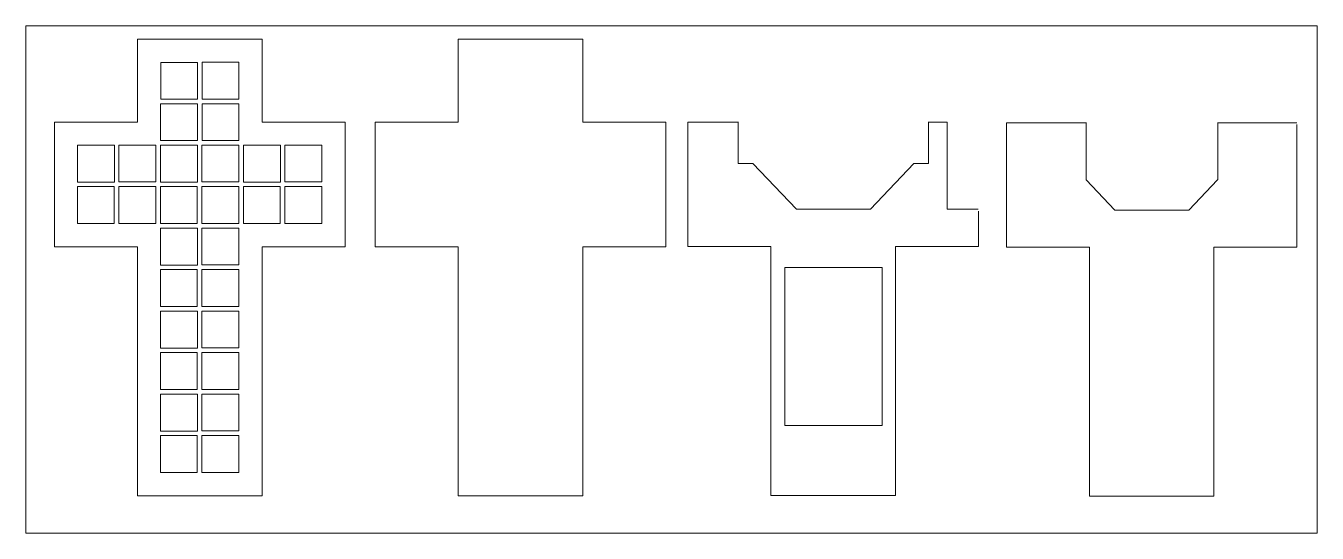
# Model space of a CAD drawing. Header units: inches. Extents: x 5 to 145, y -76 to 99.
# Drawn here: x 4.9 to 144.9, y 43.9 to 98.9 of the extents above; entities that cross this region are included whole.
import ezdxf

# ---------------------------------------------------------------- set-up
doc = ezdxf.new("R2010")
doc.units = ezdxf.units.IN
doc.header["$MEASUREMENT"] = 0
doc.layers.add('20', color=7, linetype='Continuous')

# ---------------------------------------------------------------- blocks, each defined once
blk = doc.blocks.new('block 2')
at = {"layer": '20', "color": 7, "lineweight": 9}
blk.add_lwpolyline([(108.2, 74.95), (108.2, 78.8)], dxfattribs=at)
blk = doc.blocks.new('block 3')
at = {"layer": '20', "color": 7, "lineweight": 9}
blk.add_lwpolyline([(76.7, 88.45), (76.7, 74.95)], dxfattribs=at)
blk = doc.blocks.new('block 4')
at = {"layer": '20', "color": 7, "lineweight": 9}
blk.add_lwpolyline([(85.7, 47.95), (99.2, 47.95)], dxfattribs=at)
blk = doc.blocks.new('block 5')
at = {"layer": '20', "color": 7, "lineweight": 9}
blk.add_lwpolyline([(76.7, 74.95), (85.7, 74.95)], dxfattribs=at)
blk = doc.blocks.new('block 6')
at = {"layer": '20', "color": 7, "lineweight": 9}
blk.add_lwpolyline([(85.7, 74.95), (85.7, 47.95)], dxfattribs=at)
blk = doc.blocks.new('block 7')
at = {"layer": '20', "color": 7, "lineweight": 9}
blk.add_lwpolyline([(99.2, 47.95), (99.2, 74.95)], dxfattribs=at)
blk = doc.blocks.new('block 8')
at = {"layer": '20', "color": 7, "lineweight": 9}
blk.add_lwpolyline([(99.2, 74.95), (108.2, 74.95)], dxfattribs=at)
blk = doc.blocks.new('block 9')
at = {"layer": '20', "color": 7, "lineweight": 9}
blk.add_lwpolyline([(104.82, 88.45), (102.8, 88.45)], dxfattribs=at)
blk = doc.blocks.new('block 10')
at = {"layer": '20', "color": 7, "lineweight": 9}
blk.add_lwpolyline([(82.16, 88.45), (76.7, 88.45)], dxfattribs=at)
blk = doc.blocks.new('block 11')
at = {"layer": '20', "color": 7, "lineweight": 9}
blk.add_lwpolyline([(142.73, 74.88), (142.73, 88.19)], dxfattribs=at)
blk = doc.blocks.new('block 12')
at = {"layer": '20', "color": 7, "lineweight": 9}
blk.add_lwpolyline([(111.23, 88.38), (111.23, 74.88)], dxfattribs=at)
blk = doc.blocks.new('block 13')
at = {"layer": '20', "color": 7, "lineweight": 9}
blk.add_lwpolyline([(120.23, 47.88), (133.73, 47.88)], dxfattribs=at)
blk = doc.blocks.new('block 14')
at = {"layer": '20', "color": 7, "lineweight": 9}
blk.add_lwpolyline([(111.23, 74.88), (120.23, 74.88)], dxfattribs=at)
blk = doc.blocks.new('block 15')
at = {"layer": '20', "color": 7, "lineweight": 9}
blk.add_lwpolyline([(120.23, 74.88), (120.23, 47.88)], dxfattribs=at)
blk = doc.blocks.new('block 16')
at = {"layer": '20', "color": 7, "lineweight": 9}
blk.add_lwpolyline([(133.73, 47.88), (133.73, 74.88)], dxfattribs=at)
blk = doc.blocks.new('block 17')
at = {"layer": '20', "color": 7, "lineweight": 9}
blk.add_lwpolyline([(133.73, 74.88), (142.73, 74.88)], dxfattribs=at)
blk = doc.blocks.new('block 18')
at = {"layer": '20', "color": 7, "lineweight": 9}
blk.add_lwpolyline([(142.73, 88.38), (134.15, 88.38)], dxfattribs=at)
blk = doc.blocks.new('block 19')
at = {"layer": '20', "color": 7, "lineweight": 9}
blk.add_lwpolyline([(119.86, 88.38), (111.23, 88.38)], dxfattribs=at)
blk = doc.blocks.new('block 170')
at = {"color": 7, "lineweight": 9}
blk.add_lwpolyline([(39.53, 74.94), (39.53, 88.44)], dxfattribs=at)
blk = doc.blocks.new('block 171')
at = {"color": 7, "lineweight": 9}
blk.add_lwpolyline([(30.53, 97.44), (17.03, 97.44)], dxfattribs=at)
blk = doc.blocks.new('block 172')
at = {"color": 7, "lineweight": 9}
blk.add_lwpolyline([(8.03, 88.44), (8.03, 74.94)], dxfattribs=at)
blk = doc.blocks.new('block 173')
at = {"color": 7, "lineweight": 9}
blk.add_lwpolyline([(17.03, 47.94), (30.53, 47.94)], dxfattribs=at)
blk = doc.blocks.new('block 174')
at = {"color": 7, "lineweight": 9}
blk.add_lwpolyline([(8.03, 74.94), (17.03, 74.94)], dxfattribs=at)
blk = doc.blocks.new('block 175')
at = {"color": 7, "lineweight": 9}
blk.add_lwpolyline([(17.03, 74.94), (17.03, 47.94)], dxfattribs=at)
blk = doc.blocks.new('block 176')
at = {"color": 7, "lineweight": 9}
blk.add_lwpolyline([(30.53, 47.94), (30.53, 74.94)], dxfattribs=at)
blk = doc.blocks.new('block 177')
at = {"color": 7, "lineweight": 9}
blk.add_lwpolyline([(30.53, 74.94), (39.53, 74.94)], dxfattribs=at)
blk = doc.blocks.new('block 178')
at = {"color": 7, "lineweight": 9}
blk.add_lwpolyline([(39.53, 88.44), (30.53, 88.44)], dxfattribs=at)
blk = doc.blocks.new('block 179')
at = {"color": 7, "lineweight": 9}
blk.add_lwpolyline([(30.53, 88.44), (30.53, 97.44)], dxfattribs=at)
blk = doc.blocks.new('block 180')
at = {"color": 7, "lineweight": 9}
blk.add_lwpolyline([(17.03, 97.44), (17.03, 88.44)], dxfattribs=at)
blk = doc.blocks.new('block 181')
at = {"color": 7, "lineweight": 9}
blk.add_lwpolyline([(17.03, 88.44), (8.03, 88.44)], dxfattribs=at)
blk = doc.blocks.new('block 182')
at = {"color": 7, "lineweight": 9}
blk.add_lwpolyline([(74.29, 74.94), (74.29, 88.44)], dxfattribs=at)
blk = doc.blocks.new('block 183')
at = {"color": 7, "lineweight": 9}
blk.add_lwpolyline([(65.29, 97.44), (51.79, 97.44)], dxfattribs=at)
blk = doc.blocks.new('block 184')
at = {"color": 7, "lineweight": 9}
blk.add_lwpolyline([(42.79, 88.44), (42.79, 74.94)], dxfattribs=at)
blk = doc.blocks.new('block 185')
at = {"color": 7, "lineweight": 9}
blk.add_lwpolyline([(51.79, 47.94), (65.29, 47.94)], dxfattribs=at)
blk = doc.blocks.new('block 186')
at = {"color": 7, "lineweight": 9}
blk.add_lwpolyline([(42.79, 74.94), (51.79, 74.94)], dxfattribs=at)
blk = doc.blocks.new('block 187')
at = {"color": 7, "lineweight": 9}
blk.add_lwpolyline([(51.79, 74.94), (51.79, 47.94)], dxfattribs=at)
blk = doc.blocks.new('block 188')
at = {"color": 7, "lineweight": 9}
blk.add_lwpolyline([(65.29, 47.94), (65.29, 74.94)], dxfattribs=at)
blk = doc.blocks.new('block 189')
at = {"color": 7, "lineweight": 9}
blk.add_lwpolyline([(65.29, 74.94), (74.29, 74.94)], dxfattribs=at)
blk = doc.blocks.new('block 190')
at = {"color": 7, "lineweight": 9}
blk.add_lwpolyline([(74.29, 88.44), (65.29, 88.44)], dxfattribs=at)
blk = doc.blocks.new('block 191')
at = {"color": 7, "lineweight": 9}
blk.add_lwpolyline([(65.29, 88.44), (65.29, 97.44)], dxfattribs=at)
blk = doc.blocks.new('block 192')
at = {"color": 7, "lineweight": 9}
blk.add_lwpolyline([(51.79, 97.44), (51.79, 88.44)], dxfattribs=at)
blk = doc.blocks.new('block 193')
at = {"color": 7, "lineweight": 9}
blk.add_lwpolyline([(51.79, 88.44), (42.79, 88.44)], dxfattribs=at)
blk = doc.blocks.new('block 194')
at = {"color": 7, "lineweight": 9}
blk.add_lwpolyline([(28.03, 90.94), (24.03, 90.94), (24.03, 94.94), (28.03, 94.94), (28.03, 90.94)], dxfattribs=at)
blk = doc.blocks.new('block 195')
at = {"color": 7, "lineweight": 9}
blk.add_lwpolyline([(28.01, 81.96), (24.01, 81.96), (24.01, 85.96), (28.01, 85.96), (28.01, 81.96)], dxfattribs=at)
blk = doc.blocks.new('block 196')
at = {"color": 7, "lineweight": 9}
blk.add_lwpolyline([(37.01, 81.96), (33.01, 81.96), (33.01, 85.96), (37.01, 85.96), (37.01, 81.96)], dxfattribs=at)
blk = doc.blocks.new('block 197')
at = {"color": 7, "lineweight": 9}
blk.add_lwpolyline([(19.01, 81.96), (15.01, 81.96), (15.01, 85.96), (19.01, 85.96), (19.01, 81.96)], dxfattribs=at)
blk = doc.blocks.new('block 198')
at = {"color": 7, "lineweight": 9}
blk.add_lwpolyline([(28.01, 72.96), (24.01, 72.96), (24.01, 76.96), (28.01, 76.96), (28.01, 72.96)], dxfattribs=at)
blk = doc.blocks.new('block 199')
at = {"color": 7, "lineweight": 9}
blk.add_lwpolyline([(28.01, 63.96), (24.01, 63.96), (24.01, 67.96), (28.01, 67.96), (28.01, 63.96)], dxfattribs=at)
blk = doc.blocks.new('block 200')
at = {"color": 7, "lineweight": 9}
blk.add_lwpolyline([(28.01, 54.96), (24.01, 54.96), (24.01, 58.96), (28.01, 58.96), (28.01, 54.96)], dxfattribs=at)

msp = doc.modelspace()

# ---------------------------------------------------------------- linework, layer by layer
at = {"color": 7, "lineweight": 9}
for points in [[(144.92, 43.88), (4.92, 43.88), (4.92, 98.88), (144.92, 98.88), (144.92, 43.88)], [(23.55, 90.92), (19.55, 90.92), (19.55, 94.92), (23.55, 94.92), (23.55, 90.92)], [(23.53, 86.44), (19.53, 86.44), (19.53, 90.44), (23.53, 90.44), (23.53, 86.44)], [(28.03, 86.44), (24.03, 86.44), (24.03, 90.44), (28.03, 90.44), (28.03, 86.44)], [(14.53, 81.94), (10.53, 81.94), (10.53, 85.94), (14.53, 85.94), (14.53, 81.94)], [(23.53, 81.94), (19.53, 81.94), (19.53, 85.94), (23.53, 85.94), (23.53, 81.94)], [(32.53, 81.94), (28.53, 81.94), (28.53, 85.94), (32.53, 85.94), (32.53, 81.94)], [(14.51, 77.46), (10.51, 77.46), (10.51, 81.46), (14.51, 81.46), (14.51, 77.46)], [(19.01, 77.46), (15.01, 77.46), (15.01, 81.46), (19.01, 81.46), (19.01, 77.46)], [(23.51, 77.46), (19.51, 77.46), (19.51, 81.46), (23.51, 81.46), (23.51, 77.46)], [(28.01, 77.46), (24.01, 77.46), (24.01, 81.46), (28.01, 81.46), (28.01, 77.46)], [(32.51, 77.46), (28.51, 77.46), (28.51, 81.46), (32.51, 81.46), (32.51, 77.46)], [(37.01, 77.46), (33.01, 77.46), (33.01, 81.46), (37.01, 81.46), (37.01, 77.46)], [(23.53, 72.94), (19.53, 72.94), (19.53, 76.94), (23.53, 76.94), (23.53, 72.94)], [(23.51, 68.46), (19.51, 68.46), (19.51, 72.46), (23.51, 72.46), (23.51, 68.46)], [(28.01, 68.46), (24.01, 68.46), (24.01, 72.46), (28.01, 72.46), (28.01, 68.46)], [(23.53, 63.94), (19.53, 63.94), (19.53, 67.94), (23.53, 67.94), (23.53, 63.94)], [(23.51, 59.46), (19.51, 59.46), (19.51, 63.46), (23.51, 63.46), (23.51, 59.46)], [(28.01, 59.46), (24.01, 59.46), (24.01, 63.46), (28.01, 63.46), (28.01, 59.46)], [(23.53, 54.94), (19.53, 54.94), (19.53, 58.94), (23.53, 58.94), (23.53, 54.94)], [(23.51, 50.46), (19.51, 50.46), (19.51, 54.46), (23.51, 54.46), (23.51, 50.46)], [(28.01, 50.46), (24.01, 50.46), (24.01, 54.46), (28.01, 54.46), (28.01, 50.46)]]:
    msp.add_lwpolyline(points, dxfattribs=at)
at = {"layer": '20', "color": 7, "lineweight": 9}
for points in [[(82.16, 88.49), (82.16, 83.94)], [(102.8, 88.49), (102.8, 83.94)], [(104.82, 88.45), (104.82, 78.99)], [(119.86, 88.41), (119.86, 82.17)], [(134.15, 88.41), (134.15, 82.17)], [(82.16, 83.94), (83.74, 83.94)], [(88.47, 78.99), (83.74, 83.94)], [(96.49, 78.99), (101.21, 83.94)], [(102.8, 83.94), (101.21, 83.94)], [(122.99, 78.91), (119.86, 82.2)], [(131.02, 78.91), (134.13, 82.17)], [(88.47, 78.99), (96.49, 78.99)], [(104.82, 78.99), (108.15, 78.99)], [(122.99, 78.91), (131.02, 78.91)], [(87.21, 72.69), (87.21, 55.57)], [(87.21, 72.69), (97.77, 72.69)], [(97.77, 72.69), (97.77, 55.57)], [(87.21, 55.57), (97.77, 55.57)]]:
    msp.add_lwpolyline(points, dxfattribs=at)

# ---------------------------------------------------------------- block references
for name in ['block 171', 'block 180', 'block 179', 'block 183', 'block 192', 'block 191', 'block 194', 'block 172', 'block 181', 'block 178', 'block 170', 'block 184', 'block 193', 'block 190', 'block 182', 'block 197', 'block 195', 'block 196', 'block 198', 'block 174', 'block 175', 'block 176', 'block 177', 'block 186', 'block 187', 'block 188', 'block 189', 'block 199', 'block 200', 'block 173', 'block 185']:
    msp.add_blockref(name, (0, 0))
at = {"layer": '20'}
for name in ['block 3', 'block 10', 'block 9', 'block 12', 'block 19', 'block 18', 'block 11', 'block 2', 'block 5', 'block 6', 'block 7', 'block 8', 'block 14', 'block 15', 'block 16', 'block 17', 'block 4', 'block 13']:
    msp.add_blockref(name, (0, 0), dxfattribs=at)

doc.saveas('drawing.dxf')
